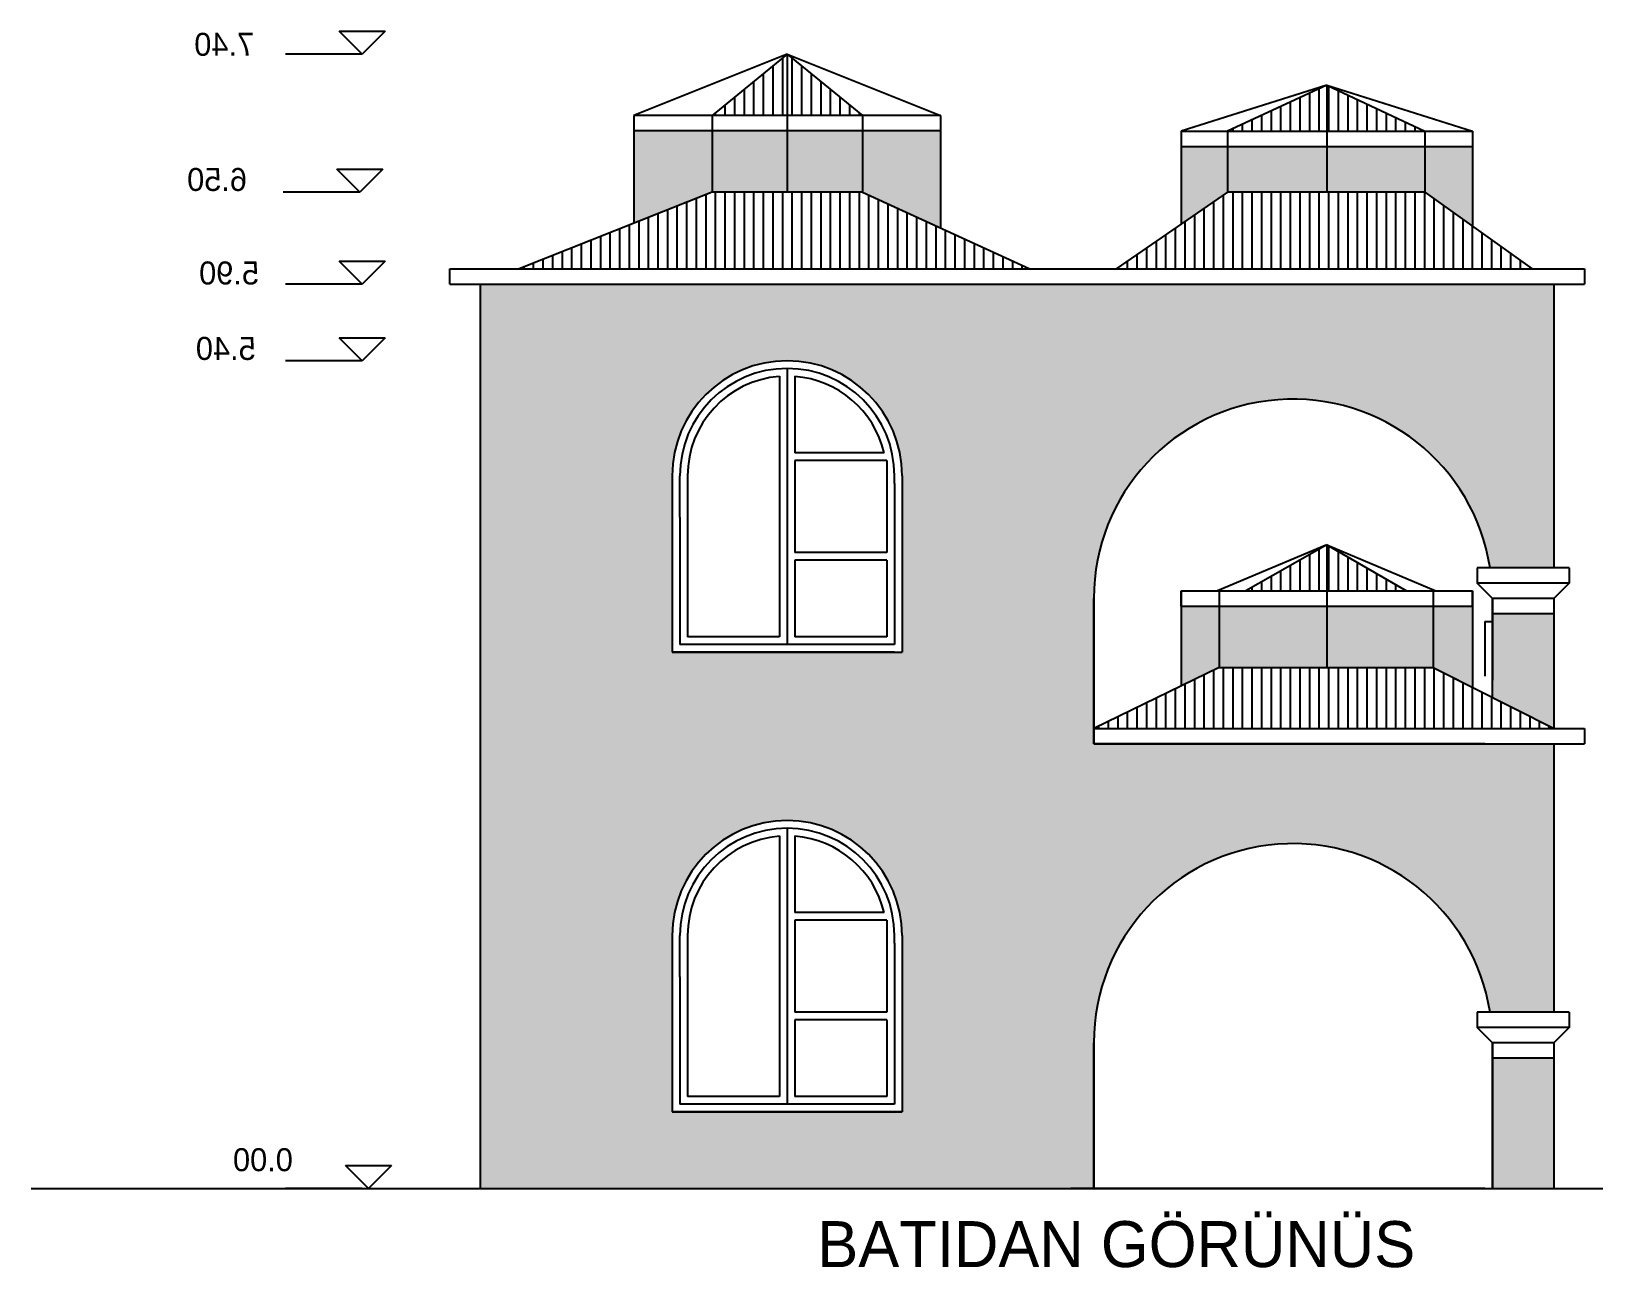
# Model space of a CAD drawing. Extents: x 9483 to 67306, y -5730 to 5191.
# Drawn here: x 22628 to 23647, y -1948 to -1141 of the extents above; entities that cross this region are included whole.
import ezdxf

# ---------------------------------------------------------------- set-up
doc = ezdxf.new("R2010")
doc.units = 0
doc.header["$MEASUREMENT"] = 0
doc.layers.get('0').update_dxf_attribs({"linetype": 'CONTINUOUS'})
for name, color, linetype in [('duvar', 3, 'CONTINUOUS'), ('kolon', 1, 'CONTINUOUS'), ('Layer1', 4, 'CONTINUOUS'), ('yazı', 6, 'CONTINUOUS'), ('ölçü', 5, 'CONTINUOUS')]:
    doc.layers.add(name, color=color, linetype=linetype)
pattern_1 = [(90, (50130.752, -2605.429), (6.25, 4e-16), [])]

msp = doc.modelspace()

# ---------------------------------------------------------------- hatches: boundary and pattern name
at = {"layer": 'kolon'}
h = msp.add_hatch(dxfattribs=at)
h.set_pattern_fill('LINE', color=256, scale=50, angle=90, style=0)
h.set_pattern_definition(pattern_1)
h.paths.add_polyline_path([(22946.33071, -1296.19088), (23072.14227, -1246.19088), (23170.19452, -1246.19088), (23279.33942, -1296.19088)])
h.paths.add_polyline_path([(23335.69397, -1296.19088), (23408.32185, -1246.19088), (23537.046, -1246.19088), (23607.148, -1296.19088)])
h.paths.add_polyline_path([(23408.32185, -1206.31858), (23473.14208, -1176.36704), (23473.14208, -1206.31858)])
h.paths.add_polyline_path([(23537.046, -1206.31858), (23473.14208, -1206.31858), (23473.14208, -1176.36704)])
h.paths.add_polyline_path([(23121.1684, -1196.19088), (23121.1684, -1156.19088), (23170.19452, -1196.19088)])
h.paths.add_polyline_path([(23121.1684, -1156.19088), (23121.1684, -1196.19088), (23072.14227, -1196.19088)])
h = msp.add_hatch(color=1, dxfattribs=at)
h.dxf.hatch_style = 1
h.set_gradient(color1=(255, 223, 127), color2=(255, 240, 194), one_color=1, tint=0.88, name='CYLINDER')
h.paths.add_polyline_path([(23072.14227, -1206.19088), (23021.1684, -1206.19088), (23021.1684, -1266.4489), (23072.14227, -1246.19088)])
h.paths.add_polyline_path([(23221.1684, -1206.19088), (23170.19452, -1206.19088), (23170.19452, -1246.19088), (23221.1684, -1269.54235)])
h.paths.add_polyline_path([(23408.32185, -1216.31858), (23378.14208, -1216.31858), (23378.14208, -1266.96787), (23408.32185, -1246.19088)])
h.paths.add_polyline_path([(23568.14208, -1216.31858), (23537.046, -1216.31858), (23537.046, -1246.19088), (23568.14208, -1268.37005)])
h = msp.add_hatch(color=1, dxfattribs=at)
h.dxf.hatch_style = 1
h.set_gradient(color1=(255, 223, 127), color2=(255, 200, 36), one_color=1, tint=0.57, name='CYLINDER')
h.paths.add_polyline_path([(23121.1684, -1206.19088), (23072.14227, -1206.19088), (23072.14227, -1246.19088), (23121.1684, -1246.19088)])
h.paths.add_polyline_path([(23170.19452, -1206.19088), (23121.1684, -1206.19088), (23121.1684, -1246.19088), (23170.19452, -1246.19088)])
h.paths.add_polyline_path([(23473.14208, -1216.31858), (23408.32185, -1216.31858), (23408.32185, -1246.19088), (23473.14208, -1246.19088)])
h.paths.add_polyline_path([(23537.046, -1216.31858), (23473.14208, -1216.31858), (23473.14208, -1246.19088), (23537.046, -1246.19088)])
h = msp.add_hatch(color=1, dxfattribs=at)
h.dxf.hatch_style = 1
h.set_gradient(color1=(255, 191, 0), color2=(255, 201, 41), one_color=1, tint=0.58, name='CYLINDER')
h.paths.add_polyline_path([(23621.1684, -1306.19088), (22921.1684, -1306.19088), (22921.1684, -1896.19088), (23321.1684, -1896.19088), (23321.1684, -1801.19088, -0.9256059397), (23579.62072, -1781.19088), (23621.1684, -1781.19088), (23621.1684, -1606.19088), (23321.1684, -1606.19088), (23321.1684, -1596.19088), (23321.1684, -1511.19088, -0.9256059397), (23579.62072, -1491.19088), (23621.1684, -1491.19088)])
h.paths.add_polyline_path([(23196.1684, -1431.19088), (23196.1684, -1546.19088), (23046.1684, -1546.19088), (23046.1684, -1431.19088, -0.4142135624), (23121.1684, -1356.19088, -0.4142135624)], flags=16)
h.paths.add_polyline_path([(23191.1684, -1431.19088), (23191.1684, -1436.19088), (23191.1684, -1541.19088), (23051.1684, -1541.19088), (23051.1684, -1458.1167), (23051.1684, -1431.19088, -0.4142135624), (23121.1684, -1361.19088, -0.4142135624)], flags=0)
h.paths.add_polyline_path([(23184.41395, -1416.19088), (23126.1684, -1416.19088), (23126.1684, -1366.38347, -0.3261063752)], flags=0)
h.paths.add_polyline_path([(23186.1684, -1421.19088), (23186.1684, -1481.19088), (23126.1684, -1481.19088), (23126.1684, -1421.19088)], flags=0)
h.paths.add_polyline_path([(23186.1684, -1486.19088), (23186.1684, -1536.19088), (23126.1684, -1536.19088), (23126.1684, -1486.19088)], flags=0)
h.paths.add_polyline_path([(23116.1684, -1536.19088), (23056.1684, -1536.19088), (23056.1684, -1431.19088, -0.3918366947), (23116.1684, -1366.38347)], flags=0)
h.paths.add_polyline_path([(23196.1684, -1731.19088), (23196.1684, -1846.19088), (23046.1684, -1846.19088), (23046.1684, -1731.19088, -0.4142135624), (23121.1684, -1656.19088, -0.4142135624)], flags=16)
h.paths.add_polyline_path([(23191.1684, -1731.19088), (23191.1684, -1736.19088), (23191.1684, -1841.19088), (23051.1684, -1841.19088), (23051.1684, -1758.1167), (23051.1684, -1731.19088, -0.4142135624), (23121.1684, -1661.19088, -0.4142135624)], flags=0)
h.paths.add_polyline_path([(23184.41395, -1716.19088), (23126.1684, -1716.19088), (23126.1684, -1666.38347, -0.3261063752)], flags=0)
h.paths.add_polyline_path([(23116.1684, -1836.19088), (23056.1684, -1836.19088), (23056.1684, -1731.19088, -0.3918366947), (23116.1684, -1666.38347)], flags=0)
h.paths.add_polyline_path([(23186.1684, -1721.19088), (23186.1684, -1781.19088), (23126.1684, -1781.19088), (23126.1684, -1721.19088)], flags=0)
h.paths.add_polyline_path([(23186.1684, -1786.19088), (23186.1684, -1836.19088), (23126.1684, -1836.19088), (23126.1684, -1786.19088)], flags=0)
h.paths.add_polyline_path([(23621.1684, -1521.19088), (23581.1684, -1521.19088), (23581.1684, -1575.75753), (23621.1684, -1596.04643)], flags=17)
h.paths.add_polyline_path([(23621.1684, -1811.19088), (23581.1684, -1811.19088), (23581.1684, -1896.19088), (23621.1684, -1896.19088)], flags=17)
h = msp.add_hatch(dxfattribs=at)
h.set_pattern_fill('LINE', color=256, scale=50, angle=90, style=0)
h.set_pattern_definition(pattern_1)
h.paths.add_polyline_path([(23402.84778, -1556.19088), (23542.59233, -1556.19088), (23621.45319, -1596.19088), (23321.1684, -1596.19088)])
h.paths.add_polyline_path([(23473.14208, -1476.31858), (23473.14208, -1506.31858), (23420.42135, -1506.31858)])
h.paths.add_polyline_path([(23473.14208, -1476.31858), (23525.22977, -1506.31858), (23473.14208, -1506.31858)])
h = msp.add_hatch(color=1, dxfattribs=at)
h.dxf.hatch_style = 1
h.set_gradient(color1=(255, 223, 127), color2=(255, 246, 219), one_color=1, tint=0.93, name='CYLINDER')
h.paths.add_polyline_path([(23402.84778, -1516.31858), (23378.14208, -1516.31858), (23378.14208, -1568.28974), (23402.84778, -1556.19088)])
h.paths.add_polyline_path([(23568.14208, -1516.31858), (23542.59233, -1516.31858), (23542.59233, -1556.19088), (23568.14208, -1569.15029)])
h = msp.add_hatch(color=1, dxfattribs=at)
h.dxf.hatch_style = 1
h.set_gradient(color1=(255, 223, 127), color2=(255, 199, 31), one_color=1, tint=0.56, name='CYLINDER')
h.paths.add_polyline_path([(23473.14208, -1516.31858), (23402.84778, -1516.31858), (23402.84778, -1556.19088), (23473.14208, -1556.19088)])
h.paths.add_polyline_path([(23542.59233, -1516.31858), (23473.14208, -1516.31858), (23473.14208, -1556.19088), (23542.59233, -1556.19088)])

# ---------------------------------------------------------------- linework, layer by layer
msp.add_line((23576.1684, -1896.19088), (23306.1684, -1896.19088))
msp.add_line((23576.1684, -1896.19088), (23306.1684, -1896.19088))
at = {"layer": 'duvar'}
for p, q in [((23121.1684, -1156.19088), (23121.1684, -1246.19088)), ((23473.14208, -1176.36704), (23473.14208, -1246.19088)), ((23021.1684, -1196.19088), (23021.1684, -1266.4489)), ((23072.14227, -1196.19088), (23072.14227, -1246.19088)), ((23170.19452, -1196.19088), (23170.19452, -1246.19088)), ((23221.1684, -1196.19088), (23221.1684, -1269.54235)), ((23221.1684, -1206.19088), (23021.1684, -1206.19088)), ((23378.14208, -1206.31858), (23378.14208, -1266.96787)), ((23408.32185, -1206.31858), (23408.32185, -1246.19088)), ((23537.046, -1206.31858), (23537.046, -1246.19088)), ((23568.14208, -1206.31858), (23568.14208, -1268.37005)), ((23378.14208, -1216.31858), (23568.14208, -1216.31858)), ((22901.1684, -1306.19088), (22901.1684, -1296.19088)), ((23641.1684, -1296.19088), (23641.1684, -1306.19088)), ((22901.1684, -1306.19088), (23641.1684, -1306.19088)), ((22921.1684, -1896.19088), (22921.1684, -1306.19088)), ((22921.1684, -1896.19088), (22921.1684, -1306.19088)), ((23621.1684, -1306.19088), (23621.1684, -1491.19088)), ((23621.1684, -1316.19088), (23621.1684, -1491.19088)), ((23473.14208, -1476.31858), (23473.14208, -1556.19088)), ((23571.1684, -1491.19088), (23571.1684, -1501.19088)), ((23631.1684, -1491.19088), (23571.1684, -1491.19088)), ((23631.1684, -1491.19088), (23571.1684, -1491.19088)), ((23571.1684, -1491.19088), (23571.1684, -1501.19088)), ((23631.1684, -1491.19088), (23571.1684, -1491.19088)), ((23571.1684, -1491.19088), (23571.1684, -1501.19088)), ((23631.1684, -1491.19088), (23631.1684, -1501.19088)), ((23631.1684, -1491.19088), (23631.1684, -1501.19088)), ((23631.1684, -1491.19088), (23631.1684, -1501.19088)), ((23378.14208, -1506.31858), (23378.14208, -1568.28974)), ((23378.14208, -1516.31858), (23378.14208, -1506.31858)), ((23402.84778, -1506.31858), (23402.84778, -1556.19088)), ((23542.59233, -1506.31858), (23542.59233, -1556.19088)), ((23568.14208, -1506.31858), (23568.14208, -1569.15029)), ((23568.14208, -1516.31858), (23568.14208, -1506.31858)), ((23581.1684, -1511.19088), (23571.1684, -1501.19088)), ((23631.1684, -1501.19088), (23571.1684, -1501.19088)), ((23631.1684, -1501.19088), (23571.1684, -1501.19088)), ((23581.1684, -1511.19088), (23571.1684, -1501.19088)), ((23581.1684, -1511.19088), (23571.1684, -1501.19088)), ((23631.1684, -1501.19088), (23571.1684, -1501.19088)), ((23621.1684, -1501.19088), (23621.1684, -1501.60561)), ((23631.1684, -1501.19088), (23621.1684, -1511.19088)), ((23631.1684, -1501.19088), (23621.1684, -1511.19088)), ((23631.1684, -1501.19088), (23621.1684, -1511.19088)), ((23321.1684, -1596.19088), (23321.1684, -1511.19088)), ((23321.1684, -1606.19088), (23321.1684, -1511.19088)), ((23321.1684, -1606.19088), (23321.1684, -1511.19088)), ((23321.1684, -1511.19088), (23321.1684, -1606.19088)), ((23321.1684, -1606.19088), (23321.1684, -1511.19088)), ((23321.1684, -1521.19088), (23321.1684, -1511.19088)), ((23378.14208, -1516.31858), (23378.14208, -1566.87042)), ((23378.14208, -1516.31858), (23568.14208, -1516.31858)), ((23568.14208, -1516.31858), (23568.14208, -1566.64914)), ((23581.1684, -1511.19088), (23581.1684, -1564.5447)), ((23581.1684, -1511.19088), (23581.1684, -1564.5447)), ((23581.1684, -1564.5447), (23581.1684, -1511.19088)), ((23581.1684, -1511.19088), (23581.1684, -1564.5447)), ((23581.1684, -1564.5447), (23581.1684, -1511.19088)), ((23581.1684, -1511.19088), (23581.1684, -1564.5447)), ((23581.1684, -1575.75753), (23581.1684, -1511.19088)), ((23621.1684, -1511.19088), (23581.1684, -1511.19088)), ((23621.1684, -1511.19088), (23581.1684, -1511.19088)), ((23621.1684, -1511.19088), (23581.1684, -1511.19088)), ((23621.1684, -1511.19088), (23621.1684, -1584.8336)), ((23621.1684, -1511.19088), (23621.1684, -1584.8336)), ((23621.1684, -1511.19088), (23621.1684, -1584.8336)), ((23621.1684, -1511.19088), (23621.1684, -1584.8336)), ((23621.1684, -1511.19088), (23621.1684, -1584.8336)), ((23621.1684, -1511.19088), (23621.1684, -1584.8336)), ((23621.1684, -1511.19088), (23621.1684, -1584.8336)), ((23621.1684, -1511.19088), (23621.1684, -1596.04643)), ((23576.1684, -1526.19088), (23576.1684, -1562.00859)), ((23576.1684, -1526.19088), (23581.1684, -1526.19088)), ((23621.1684, -1521.19088), (23581.1684, -1521.19088)), ((23621.1684, -1521.19088), (23581.1684, -1521.19088)), ((23621.1684, -1521.19088), (23581.1684, -1521.19088)), ((23321.1684, -1596.19088), (23321.1684, -1606.19088)), ((23641.1684, -1596.19088), (23641.1684, -1606.19088)), ((23321.1684, -1606.19088), (23621.1684, -1606.19088)), ((23321.1684, -1606.19088), (23641.1684, -1606.19088)), ((23576.1684, -1606.19088), (23321.1684, -1606.19088)), ((23621.1684, -1606.19088), (23621.1684, -1781.19088)), ((23571.1684, -1781.19088), (23571.1684, -1791.19088)), ((23631.1684, -1781.19088), (23571.1684, -1781.19088)), ((23631.1684, -1781.19088), (23571.1684, -1781.19088)), ((23571.1684, -1781.19088), (23571.1684, -1791.19088)), ((23631.1684, -1781.19088), (23631.1684, -1791.19088)), ((23631.1684, -1781.19088), (23631.1684, -1791.19088)), ((23581.1684, -1801.19088), (23571.1684, -1791.19088)), ((23631.1684, -1791.19088), (23571.1684, -1791.19088)), ((23631.1684, -1791.19088), (23571.1684, -1791.19088)), ((23581.1684, -1801.19088), (23571.1684, -1791.19088)), ((23631.1684, -1791.19088), (23621.1684, -1801.19088)), ((23631.1684, -1791.19088), (23621.1684, -1801.19088)), ((23621.1684, -1791.19088), (23621.1684, -1791.60561)), ((23321.1684, -1896.19088), (23321.1684, -1801.19088)), ((23321.1684, -1896.19088), (23321.1684, -1801.19088)), ((23321.1684, -1801.19088), (23321.1684, -1896.19088)), ((23321.1684, -1896.19088), (23321.1684, -1801.19088)), ((23621.1684, -1801.19088), (23581.1684, -1801.19088)), ((23581.1684, -1801.19088), (23581.1684, -1891.33822)), ((23581.1684, -1896.19088), (23581.1684, -1801.19088)), ((23581.1684, -1801.19088), (23581.1684, -1896.19088)), ((23581.1684, -1896.19088), (23581.1684, -1801.19088)), ((23621.1684, -1801.19088), (23581.1684, -1801.19088)), ((23621.1684, -1801.19088), (23621.1684, -1896.19088)), ((23621.1684, -1801.19088), (23621.1684, -1896.19088)), ((23621.1684, -1801.19088), (23621.1684, -1896.19088)), ((23621.1684, -1801.19088), (23621.1684, -1896.19088)), ((23621.1684, -1811.19088), (23581.1684, -1811.19088)), ((23621.1684, -1811.19088), (23581.1684, -1811.19088))]:
    msp.add_line(p, q, dxfattribs=at)
at = {"layer": 'duvar', "color": 3}
for p, q in [((23581.1684, -1564.5447), (23581.1684, -1511.19088)), ((23581.1684, -1511.19088), (23581.1684, -1564.5447)), ((23621.1684, -1511.19088), (23621.1684, -1584.8336)), ((23621.1684, -1511.19088), (23621.1684, -1584.8336)), ((23621.1684, -1511.19088), (23621.1684, -1584.8336)), ((23581.1684, -1896.19088), (23581.1684, -1801.19088)), ((23581.1684, -1801.19088), (23581.1684, -1896.19088)), ((23581.1684, -1896.19088), (23581.1684, -1801.19088)), ((23581.1684, -1801.19088), (23581.1684, -1891.33822)), ((23621.1684, -1801.19088), (23621.1684, -1896.19088)), ((23621.1684, -1801.19088), (23621.1684, -1896.19088)), ((23621.1684, -1801.19088), (23621.1684, -1896.19088)), ((23621.1684, -1801.19088), (23621.1684, -1896.19088))]:
    msp.add_line(p, q, dxfattribs=at)
at = {"layer": 'kolon'}
for p, q in [((23121.1684, -1156.19088), (23021.1684, -1196.19088)), ((23121.1684, -1156.19088), (23072.14227, -1196.19088)), ((23121.1684, -1156.19088), (23200.58523, -1187.95761)), ((23121.1684, -1156.19088), (23221.1684, -1196.19088)), ((23121.1684, -1156.19088), (23170.19452, -1196.19088)), ((23473.14208, -1176.36704), (23378.14208, -1206.31858)), ((23473.14208, -1176.36704), (23408.32185, -1206.31858)), ((23473.14208, -1176.36704), (23568.14208, -1206.31858)), ((23473.14208, -1176.36704), (23537.046, -1206.31858)), ((23221.1684, -1196.19088), (23021.1684, -1196.19088)), ((23378.14208, -1206.31858), (23568.14208, -1206.31858)), ((23072.14227, -1246.19088), (22946.33071, -1296.19088)), ((23170.19452, -1246.19088), (23072.14227, -1246.19088)), ((23170.19452, -1246.19088), (23279.33942, -1296.19088)), ((23408.32185, -1246.19088), (23335.69397, -1296.19088)), ((23537.046, -1246.19088), (23408.32185, -1246.19088)), ((23537.046, -1246.19088), (23607.148, -1296.19088)), ((22901.1684, -1296.19088), (23641.1684, -1296.19088)), ((23473.14208, -1476.31858), (23401.89208, -1506.31858)), ((23473.14208, -1476.31858), (23420.42135, -1506.31858)), ((23473.14208, -1476.31858), (23525.22977, -1506.31858)), ((23473.14208, -1476.31858), (23544.39208, -1506.31858)), ((23378.14208, -1506.31858), (23568.14208, -1506.31858)), ((23402.84778, -1556.19088), (23321.1684, -1596.19088)), ((23402.84778, -1556.19088), (23542.59233, -1556.19088)), ((23542.59233, -1556.19088), (23576.1684, -1573.22142)), ((23542.59233, -1556.19088), (23621.45319, -1596.19088)), ((23321.1684, -1596.19088), (23621.1684, -1596.19088)), ((23321.1684, -1596.19088), (23641.1684, -1596.19088))]:
    msp.add_line(p, q, dxfattribs=at)
at = {"layer": 'kolon', "color": 3}
for centre in [(23451.1684, -1511.19088), (23451.1684, -1801.19088)]:
    msp.add_arc(centre, 130, 8.8498831, 180, dxfattribs=at)
at = {"layer": 'Layer1'}
for p, q in [((23121.1684, -1356.19088), (23121.1684, -1356.19088)), ((23121.1684, -1361.19088), (23121.1684, -1541.19088)), ((23116.1684, -1366.19088), (23116.1684, -1536.19088)), ((23126.1684, -1366.19088), (23126.1684, -1416.19088)), ((23184.41395, -1416.19088), (23126.1684, -1416.19088)), ((23186.1684, -1421.19088), (23126.1684, -1421.19088)), ((23126.1684, -1421.19088), (23126.1684, -1481.19088)), ((23186.1684, -1421.19088), (23186.1684, -1481.19088)), ((23046.1684, -1431.19088), (23046.1684, -1546.19088)), ((23046.1684, -1431.19088), (23046.1684, -1546.19088)), ((23051.1684, -1458.1167), (23051.1684, -1431.19088)), ((23056.1684, -1431.19088), (23056.1684, -1536.19088)), ((23191.1684, -1436.19088), (23191.1684, -1431.19088)), ((23191.1684, -1436.19088), (23191.1684, -1541.19088)), ((23196.1684, -1431.19088), (23196.1684, -1546.19088)), ((23196.1684, -1431.19088), (23196.1684, -1546.19088)), ((23051.1684, -1458.1167), (23051.1684, -1541.19088)), ((23186.1684, -1481.19088), (23126.1684, -1481.19088)), ((23126.1684, -1486.19088), (23126.1684, -1536.19088)), ((23186.1684, -1486.19088), (23126.1684, -1486.19088)), ((23186.1684, -1486.19088), (23186.1684, -1536.19088)), ((23116.1684, -1536.19088), (23056.1684, -1536.19088)), ((23186.1684, -1536.19088), (23126.1684, -1536.19088)), ((23191.1684, -1546.19088), (23046.1684, -1546.19088)), ((23046.1684, -1546.19088), (23196.1684, -1546.19088)), ((23191.1684, -1541.19088), (23051.1684, -1541.19088)), ((23121.1684, -1656.19088), (23121.1684, -1656.19088)), ((23121.1684, -1661.19088), (23121.1684, -1841.19088)), ((23116.1684, -1666.19088), (23116.1684, -1836.19088)), ((23126.1684, -1666.19088), (23126.1684, -1716.19088)), ((23184.41395, -1716.19088), (23126.1684, -1716.19088)), ((23126.1684, -1721.19088), (23126.1684, -1781.19088)), ((23186.1684, -1721.19088), (23126.1684, -1721.19088)), ((23186.1684, -1721.19088), (23186.1684, -1781.19088)), ((23046.1684, -1731.19088), (23046.1684, -1846.19088)), ((23046.1684, -1731.19088), (23046.1684, -1846.19088)), ((23051.1684, -1758.1167), (23051.1684, -1731.19088)), ((23056.1684, -1731.19088), (23056.1684, -1836.19088)), ((23191.1684, -1736.19088), (23191.1684, -1731.19088)), ((23196.1684, -1731.19088), (23196.1684, -1846.19088)), ((23196.1684, -1731.19088), (23196.1684, -1846.19088)), ((23191.1684, -1736.19088), (23191.1684, -1841.19088)), ((23051.1684, -1758.1167), (23051.1684, -1841.19088)), ((23186.1684, -1781.19088), (23126.1684, -1781.19088)), ((23186.1684, -1786.19088), (23126.1684, -1786.19088)), ((23126.1684, -1786.19088), (23126.1684, -1836.19088)), ((23186.1684, -1786.19088), (23186.1684, -1836.19088)), ((23191.1684, -1841.19088), (23051.1684, -1841.19088)), ((23116.1684, -1836.19088), (23056.1684, -1836.19088)), ((23186.1684, -1836.19088), (23126.1684, -1836.19088)), ((23196.1684, -1846.19088), (23046.1684, -1846.19088)), ((23046.1684, -1846.19088), (23196.1684, -1846.19088)), ((23191.1684, -1846.19088), (23046.1684, -1846.19088)), ((23051.1684, -1846.19088), (23196.1684, -1846.19088)), ((23051.1684, -1846.19088), (23196.1684, -1846.19088))]:
    msp.add_line(p, q, dxfattribs=at)
for centre, radius, start, end in [((23121.1684, -1431.19088), 75, 90, 180), ((23121.1684, -1431.19088), 70, 90, 180), ((23121.1684, -1431.19088), 75, 0, 90), ((23121.1684, -1431.19088), 70, 0, 90), ((23121.1684, -1431.19088), 65, 94.41172579, 180), ((23121.1684, -1431.19088), 65, 13.3423638, 85.58827421), ((23121.1684, -1731.19088), 75, 90, 180), ((23121.1684, -1731.19088), 70, 90, 180), ((23121.1684, -1731.19088), 75, 0, 90), ((23121.1684, -1731.19088), 70, 0, 90), ((23121.1684, -1731.19088), 65, 94.41172579, 180), ((23121.1684, -1731.19088), 65, 13.3423638, 85.58827421)]:
    msp.add_arc(centre, radius, start, end, dxfattribs=at)
at = {"layer": 'yazı'}
msp.add_line((22628.06559, -1896.19088), (24112.894, -1896.19088), dxfattribs=at)
at = {"layer": 'ölçü'}
for p, q in [((22843.83698, -1156.19088), (22828.83698, -1141.19088)), ((22828.83698, -1141.19088), (22858.83698, -1141.19088)), ((22858.83698, -1141.19088), (22843.83698, -1156.19088)), ((22827.44733, -1231.19088), (22857.44733, -1231.19088)), ((22842.44733, -1246.19088), (22827.44733, -1231.19088)), ((22857.44733, -1231.19088), (22842.44733, -1246.19088)), ((22843.83698, -1306.19088), (22828.83698, -1291.19088)), ((22828.83698, -1291.19088), (22858.83698, -1291.19088)), ((22858.83698, -1291.19088), (22843.83698, -1306.19088)), ((22843.83698, -1356.19088), (22828.83698, -1341.19088)), ((22828.83698, -1341.19088), (22858.83698, -1341.19088)), ((22858.83698, -1341.19088), (22843.83698, -1356.19088))]:
    msp.add_line(p, q, dxfattribs=at)
at = {"layer": 'ölçü', "color": 5, "linetype": 'ByBlock'}
for p, q in [((22843.83698, -1156.19088), (22793.83698, -1156.19088)), ((22842.44733, -1246.19088), (22792.44733, -1246.19088)), ((22843.83698, -1306.19088), (22793.83698, -1306.19088)), ((22843.83698, -1356.19088), (22793.83698, -1356.19088)), ((22843.83698, -1896.19088), (22793.83698, -1896.19088))]:
    msp.add_line(p, q, dxfattribs=at)
at = {"layer": 'ölçü', "color": 3}
for p, q in [((23621.1684, -1356.19088), (23621.1684, -1491.19088)), ((23581.1684, -1511.19088), (23581.1684, -1564.5447)), ((23621.1684, -1511.19088), (23621.1684, -1584.8336)), ((23621.1684, -1646.19088), (23621.1684, -1781.19088)), ((23581.1684, -1801.19088), (23581.1684, -1896.19088)), ((23621.1684, -1801.19088), (23621.1684, -1896.19088))]:
    msp.add_line(p, q, dxfattribs=at)
at = {"layer": 'ölçü', "color": 5}
for p, q in [((22847.9928, -1896.19088), (22832.9928, -1881.19088)), ((22832.9928, -1881.19088), (22862.9928, -1881.19088)), ((22862.9928, -1881.19088), (22847.9928, -1896.19088))]:
    msp.add_line(p, q, dxfattribs=at)

# ---------------------------------------------------------------- texts
at = {"layer": 'yazı'}
msp.add_text('BATIDAN GÖRÜNÜS', height=30, dxfattribs=at).set_placement((23140.78266, -1947.49518))
at = {"layer": 'ölçü', "text_generation_flag": 2}
for s, p in [('7.40', (22773.43657, -1157.2171)), ('6.50', (22768.79533, -1245.3931)), ('5.90', (22776.62576, -1306.40081)), ('5.40', (22774.47883, -1355.63512))]:
    msp.add_text(s, height=15, dxfattribs=at).set_placement(p)
at = {"layer": 'ölçü', "color": 5, "text_generation_flag": 2}
msp.add_text('0.00', height=15, dxfattribs=at).set_placement((22798.69986, -1884.92277))

doc.saveas('drawing.dxf')
